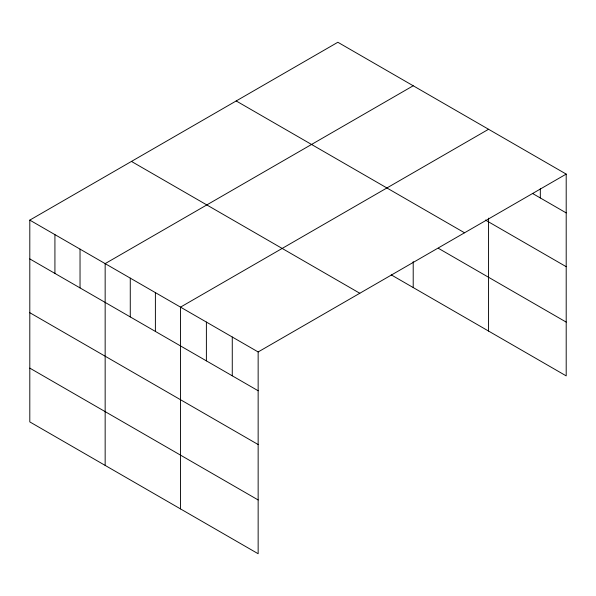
<?xml version="1.0" encoding="UTF-8"?>
<svg xmlns="http://www.w3.org/2000/svg" width="596" height="596" viewBox="0 0 596 596"><rect width="100%" height="100%" fill="white"/><g stroke="black" fill="none" stroke-linecap="round" stroke-linejoin="round"><path stroke-width="0.89" d="M29.8 220.118L258.15 351.953L258.15 553.736L29.8 421.901L29.8 220.118L337.85 42.264L566.2 174.099L566.2 375.882L391.229 274.868M413.207 85.772L105.157 263.618L105.157 465.409M488.564 129.272L180.513 307.126L180.513 508.91M258.15 351.953L566.2 174.099M532.481 193.432L566.2 212.906M485.42 220.051L566.2 266.688M236.195 100.955L464.545 232.79M438.328 248.271L566.2 322.101M131.455 161.427L359.805 293.262M29.8 258.917L258.15 390.752M29.8 312.706L258.15 444.542M29.8 368.119L258.15 499.955M540.319 188.723L540.319 197.961M488.564 218.151L488.564 331.063M413.207 261.592L413.207 287.555M232.269 337.008L232.269 375.815M206.387 322.071L206.387 360.871M155.392 292.621L155.392 331.428M130.271 278.123L130.271 316.93M80.035 249.121L80.035 287.92M54.921 234.615L54.921 273.422"/></g></svg>
